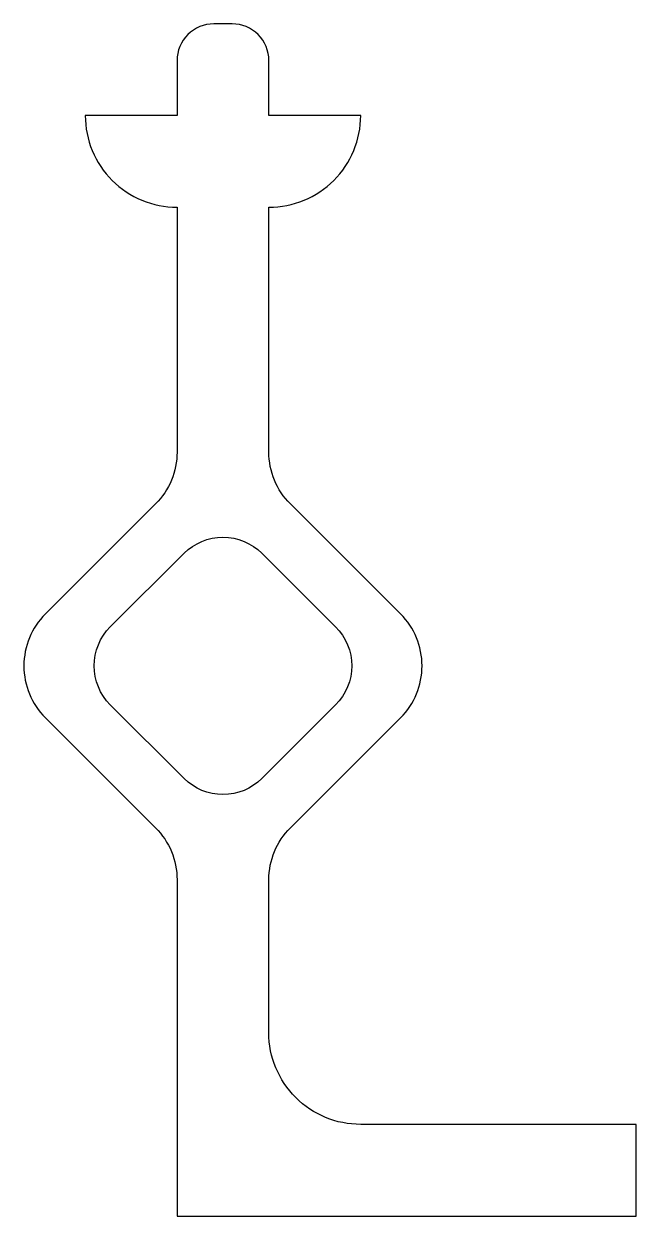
# Model space of a CAD drawing. Header units: millimetres. Extents: x -8.3 to 25, y 0 to 65.
import ezdxf

# ---------------------------------------------------------------- set-up
doc = ezdxf.new("R2010")
doc.units = ezdxf.units.MM

msp = doc.modelspace()

# ---------------------------------------------------------------- linework, layer by layer
for points in [[(12.172, 27.172, 0.414214), (12.172, 32.828), (6.172, 38.828, -0.198912), (5, 41.657), (5, 55, 0.414214), (10, 60), (5, 60), (5, 63, 0.414214), (3, 65), (2, 65, 0.414214), (0, 63), (0, 60), (-5, 60, 0.414214), (0, 55), (0, 41.657, -0.198912), (-1.172, 38.828), (-7.172, 32.828, 0.414214), (-7.172, 27.172), (-1.172, 21.172, -0.198912), (0, 18.343), (0, 0), (25, 0), (25, 5), (10, 5, -0.414214), (5, 10), (5, 18.343, -0.198912), (6.172, 21.172)], [(8.636, 32.121, -0.414214), (8.636, 27.879), (4.621, 23.864, -0.414214), (0.379, 23.864), (-3.636, 27.879, -0.414214), (-3.636, 32.121), (0.379, 36.136, -0.414214), (4.621, 36.136)]]:
    msp.add_lwpolyline(points, format="xyb", close=True)

doc.saveas('drawing.dxf')
